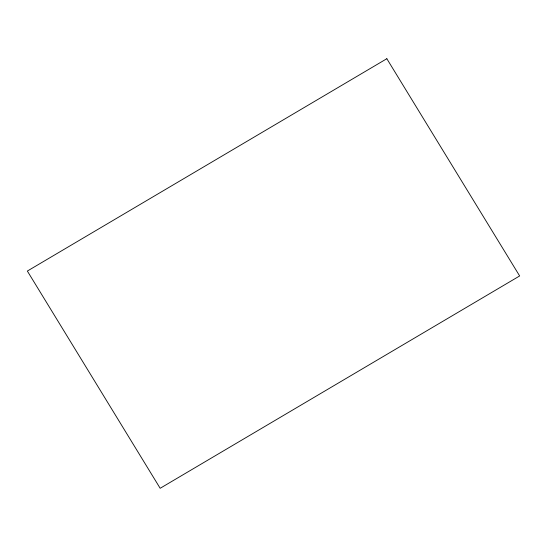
<?xml version="1.0" encoding="UTF-8"?>
<svg xmlns="http://www.w3.org/2000/svg" width="547" height="547" viewBox="0 0 547 547"><rect width="100%" height="100%" fill="white"/><g stroke="black" fill="none" stroke-linecap="round" stroke-linejoin="round"><path stroke-width="0.82" d="M386.832 58.714L27.35 271.052L160.168 488.286L519.65 275.948L386.832 58.714"/></g></svg>
